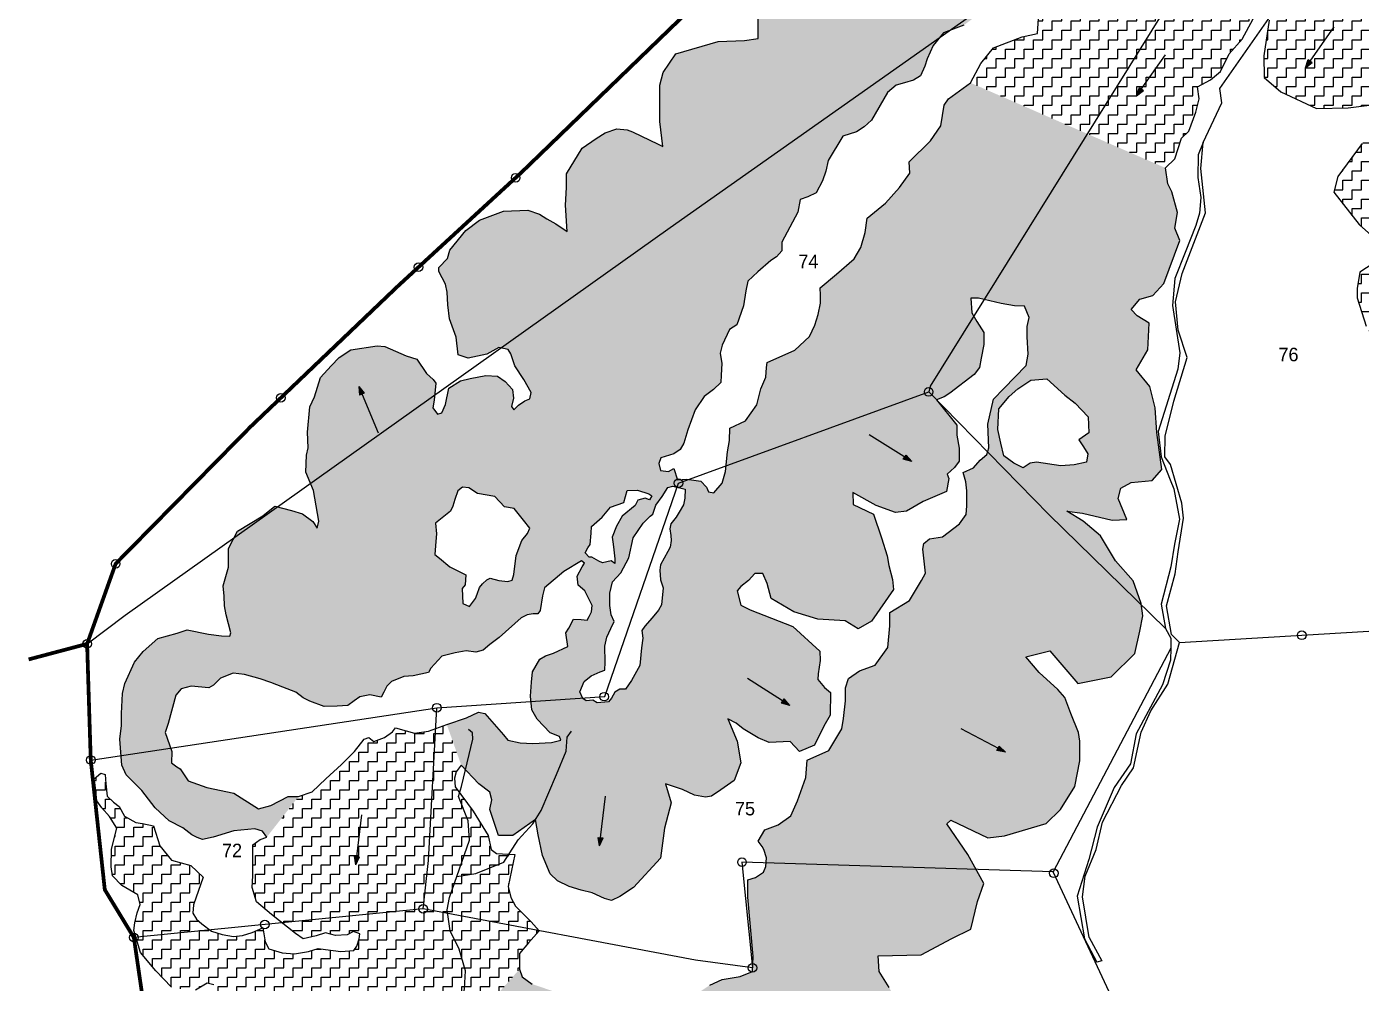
# Model space of a CAD drawing. Header units: metres. Extents: x 280210 to 281891, y 2088431 to 2091353.
# Drawn here: x 280479 to 281375, y 2090361 to 2091004 of the extents above; entities that cross this region are included whole.
import ezdxf
from ezdxf.enums import TextEntityAlignment as Align

# ---------------------------------------------------------------- set-up
doc = ezdxf.new("R2010")
doc.units = ezdxf.units.M
doc.linetypes.add('DIVIDE', pattern=[1.25, 0.5, -0.25, 0, -0.25, 0, -0.25])
for name, color, linetype in [('LINE_WATER', 4, 'Continuous'), ('POLY_HATCH', 12, 'Continuous'), ('POLY_PARCEL', 6, 'Continuous'), ('POLY_WATER', 4, 'Continuous'), ('SYM_ARROW', 1, 'Continuous'), ('SYM_STONE', 1, 'Continuous'), ('TEXT_PARCEL', 7, 'Continuous'), ('V_BOUND_LINE', 7, 'Continuous'), ('V_DIVIDE_LINE', 7, 'DIVIDE')]:
    doc.layers.add(name, color=color, linetype=linetype)
doc.styles.add('TEXT_MAP', font='')
doc.styles.get('TEXT_MAP').set_extended_font_data('Kruti Dev 050')
pattern_1 = [(0, (280305.359, 2088395.0524), (6.294827, 6.294827), [6.294827, -6.294827]), (90, (280311.654, 2088395.0524), (-6.294827, 6.294827), [6.294827, -6.294827])]

# ---------------------------------------------------------------- blocks, each defined once
blk = doc.blocks.new('STONE')
blk.add_circle((0, 0), 0.851)
blk = doc.blocks.new('ARROWASPECT')
h = blk.add_hatch(color=256)
h.paths.add_polyline_path([(2.85, -2.85), (3.72, -1.98), (0, 0)])
h.paths.add_polyline_path([(0, 0), (1.98, -3.72), (2.85, -2.85)])
for points in [[(0, 0), (17.15, -17.15)], [(0, 0), (1.98, -3.72)], [(0, 0), (3.72, -1.98)], [(3.72, -1.98), (1.98, -3.72)]]:
    blk.add_lwpolyline(points)

msp = doc.modelspace()

# ---------------------------------------------------------------- hatches: boundary and pattern name
at = {"layer": 'POLY_HATCH'}
h = msp.add_hatch(dxfattribs=at)
h.set_pattern_fill('ZIGZAG', color=256, scale=50.35862, style=0)
h.set_pattern_definition(pattern_1)
h.paths.add_polyline_path([(281087.63, 2090990.96), (281094.78, 2090999.41), (281108.43, 2091004.61), (281121.44, 2091014.36), (281133.47, 2091021.18), (281141.99, 2091022.57), (281147.84, 2091020.95), (281149.47, 2091025.5), (281150.44, 2091028.42), (281153.37, 2091033.29), (281160.52, 2091039.14), (281167.03, 2091043.37), (281172.23, 2091041.42), (281181.01, 2091043.04), (281184.58, 2091049.22), (281188.16, 2091054.42), (281193.04, 2091064.17), (281205.39, 2091067.09), (281213.85, 2091066.12), (281215.8, 2091070.01), (281217.42, 2091074.89), (281218.72, 2091081.71), (281222.63, 2091086.26), (281230.55, 2091088.31), (281236.4, 2091088.63), (281239.98, 2091090.58), (281243.55, 2091096.75), (281243.55, 2091104.23), (281244.2, 2091111.7), (281248.76, 2091117.55), (281253.31, 2091124.05), (281263.39, 2091129.57), (281270.58, 2091138.78), (281271.88, 2091141.7), (281272.86, 2091148.85), (281275.46, 2091151.77), (281281.96, 2091152.42), (281284.56, 2091151.77), (281291.07, 2091153.07), (281293.99, 2091156.65), (281295.94, 2091162.17), (281298.55, 2091171.27), (281297.25, 2091174.52), (281298.87, 2091178.74), (281308.63, 2091181.67), (281319.35, 2091183.94), (281327.26, 2091184.54), (281247.02, 2091310.67), (281231.66, 2091313.4), (281223.86, 2091313.08), (281214.76, 2091312.43), (281209.23, 2091309.18), (281204.03, 2091304.3), (281199.8, 2091300.4), (281195.9, 2091289.36), (281188.74, 2091280.58), (281188.42, 2091268.23), (281182.89, 2091265.96), (281171.84, 2091267.91), (281166.63, 2091267.58), (281158.83, 2091264.01), (281154.93, 2091260.43), (281151.11, 2091268.12), (281127.83, 2091241.03), (281133.14, 2091233.36), (281141.27, 2091229.78), (281143.87, 2091222.31), (281146.15, 2091216.13), (281122.74, 2091205.41), (281124.36, 2091196.64), (281126.64, 2091189.16), (281122.09, 2091181.04), (281109.73, 2091170.64), (281102.25, 2091160.89), (281099.98, 2091161.87), (281090.22, 2091164.47), (281080.15, 2091164.47), (281069.42, 2091163.82), (281059.01, 2091157.32), (281050.1, 2091137.62), (281043.92, 2091122.34), (281041.32, 2091113.57), (281039.7, 2091099.92), (281042.62, 2091091.15), (281042.3, 2091082.38), (281037.75, 2091085.62), (281032.87, 2091090.82), (281025.39, 2091092.45), (281018.56, 2091089.85), (281009.13, 2091085.95), (280995.8, 2091081.08), (280983.45, 2091068.08), (280972.72, 2091058.33), (280969.14, 2091036.23), (280968.17, 2091026.48), (280970.12, 2091009.26), (280970.12, 2090995.61), (280961.01, 2090994.31), (280943.45, 2090993.66), (280914.87, 2090985.42), (280906.41, 2090972.74), (280904.14, 2090964.29), (280904.14, 2090939.92), (280906.09, 2090923.02), (280903.16, 2090924.65), (280885.76, 2090933.01), (280882.18, 2090934.31), (280875.36, 2090934.96), (280867.55, 2090932.36), (280861.38, 2090928.46), (280851.95, 2090921.96), (280841.54, 2090904.74), (280841.54, 2090895.64), (280840.89, 2090883.62), (280841.87, 2090866.07), (280946.02, 2090789.79), (280950.9, 2090800.19), (280955.78, 2090803.44), (280960.33, 2090816.11), (280961.96, 2090826.18), (280963.26, 2090832.68), (280970.08, 2090838.86), (280978.61, 2090846.52), (280982.51, 2090849.12), (280986.09, 2090853.02), (280986.09, 2090858.87), (280996.82, 2090879.01), (280998.44, 2090887.46), (281003.64, 2090889.41), (281009.17, 2090892.01), (281013.4, 2090900.14), (281015.68, 2090906.64), (281017.3, 2090913.78), (281027.06, 2090930.03), (281036.16, 2090932.96), (281041.36, 2090936.21), (281046.24, 2090940.76), (281057.06, 2090959.44), (281062.91, 2090964.31), (281068.44, 2090965.94), (281074.62, 2090967.56), (281079.17, 2090970.49), (281082.1, 2090976.99), (281083.72, 2090981.86)])
h.paths.add_polyline_path([(281121.36, 2091111.36), (281120.6, 2091116.97), (281118.81, 2091124.36), (281118.81, 2091129.71), (281118.3, 2091137.87), (281119.32, 2091143.48), (281124.17, 2091146.02), (281126.21, 2091149.85), (281128.25, 2091153.67), (281127.74, 2091165.39), (281131.56, 2091171), (281145.08, 2091172.53), (281155.02, 2091180.43), (281160.89, 2091183.23), (281164.97, 2091186.04), (281171.34, 2091176.35), (281171.85, 2091168.71), (281173.89, 2091164.63), (281176.44, 2091163.61), (281185.37, 2091158), (281190.21, 2091146.79), (281192.76, 2091139.4), (281193.53, 2091128.95), (281192, 2091125.64), (281178.23, 2091122.58), (281165.22, 2091118.5), (281156.55, 2091115.19), (281149.41, 2091114.68), (281139.21, 2091120.79), (281128.76, 2091125.64), (281128.5, 2091115.44), (281126.46, 2091109.84)], flags=16)
h = msp.add_hatch(dxfattribs=at)
h.set_pattern_fill('ZIGZAG', color=256, scale=50.35862, style=0)
h.set_pattern_definition(pattern_1)
h.paths.add_polyline_path([(281387.71, 2090940.68), (281375.91, 2090925.19), (281359.4, 2090902.96), (281356.71, 2090892.52), (281373.89, 2090870.63), (281388.38, 2090857.83), (281392.76, 2090850.76), (281374.23, 2090838.63), (281372.54, 2090827.85), (281372.54, 2090821.45), (281378.61, 2090802.59), (281391.42, 2090780.37), (281405.6, 2090775.12), (281414.36, 2090773.43), (281420.43, 2090771.41), (281416.39, 2090766.02), (281519.26, 2090818.99), (281520.61, 2090835.83), (281520.95, 2090846.27), (281513.53, 2090859.41), (281511.15, 2090870.06), (281511.48, 2090879.83), (281509.46, 2090887.57), (281506.09, 2090894.98), (281497.33, 2090904.07), (281492.95, 2090912.49), (281490.93, 2090921.59), (281483.18, 2090943.14), (281479.13, 2090966.04), (281471.38, 2090972.44), (281459.92, 2090984.57), (281456.55, 2090987.94), (281459.58, 2090995.58), (281463.96, 2091003.33), (281472.39, 2091007.37), (281462.61, 2091021.18), (281456.88, 2091032.29), (281456.88, 2091047.45), (281454.19, 2091059.91), (281450.48, 2091073.72), (281437.34, 2091089.21), (281429.59, 2091099.31), (281430.6, 2091107.73), (281438.01, 2091113.46), (281437.34, 2091119.52), (281439.02, 2091130.97), (281446.97, 2091135.98), (281431.09, 2091189.1), (281364.62, 2091167.19), (281343.14, 2091167.45), (281335.97, 2091158.9), (281330.77, 2091150.45), (281326.54, 2091145.26), (281325.89, 2091139.08), (281321.02, 2091129.98), (281314.19, 2091124.46), (281308.66, 2091117.31), (281307.03, 2091111.46), (281306.71, 2091106.91), (281292.61, 2091097.02), (281283.18, 2091092.15), (281278.63, 2091084.68), (281269.85, 2091081.1), (281262.37, 2091078.83), (281242.54, 2091061.28), (281242.86, 2091057.05), (281245.14, 2091052.83), (281243.51, 2091048.6), (281235.38, 2091046.66), (281225.63, 2091040.16), (281214.9, 2091033.98), (281205.14, 2091033.01), (281192.03, 2091026.67), (281187.81, 2091019.19), (281182.6, 2091015.29), (281174.47, 2091011.07), (281167.32, 2091010.09), (281165.05, 2091010.74), (281158.54, 2091009.12), (281157.89, 2090999.04), (281147.49, 2090996.77), (281128.3, 2090989.3), (281119.85, 2090978.9), (281112.7, 2090965.9), (281243.66, 2090908.73), (281250.06, 2090914.79), (281254.44, 2090928.6), (281259.5, 2090933.32), (281264.22, 2090946.12), (281266.3, 2090955.03), (281265.29, 2090963.11), (281274.06, 2090967.83), (281280.79, 2090973.55), (281286.52, 2090985.34), (281295.29, 2090995.11), (281302.7, 2091008.92), (281306.74, 2091019.36), (281313.48, 2091023.06), (281321.57, 2091016.66), (281313.48, 2091007.91), (281309.78, 2090984), (281310.11, 2090969.51), (281321.23, 2090959.75), (281345.16, 2090948.63), (281366.39, 2090948.97), (281382.57, 2090950.99)])
h = msp.add_hatch(dxfattribs=at)
h.set_pattern_fill('ZIGZAG', color=256, scale=50.35862, style=0)
h.set_pattern_definition(pattern_1)
h.paths.add_polyline_path([(280773.46, 2090628.84), (280773.85, 2090635.59), (280763.23, 2090640.8), (280756.28, 2090646.78), (280753, 2090649.29), (280753.77, 2090657.97), (280754.16, 2090662.99), (280753.58, 2090670.32), (280763.5, 2090678.38), (280765.24, 2090681.66), (280766.59, 2090686.1), (280768.52, 2090691.88), (280771.61, 2090694.39), (280775.85, 2090694.01), (280781.64, 2090690.15), (280793.42, 2090688.03), (280799.78, 2090681.27), (280806.35, 2090680.12), (280812.52, 2090672.21), (280816.96, 2090666.81), (280815.23, 2090663.34), (280811.56, 2090658.51), (280807.7, 2090648.48), (280806.15, 2090635.75), (280805, 2090631.89), (280802.1, 2090631.12), (280796.12, 2090631.7), (280790.13, 2090633.24), (280788.01, 2090632.09), (280785.12, 2090629.39), (280782.99, 2090627.07), (280781.45, 2090622.44), (280780.48, 2090619.74), (280776.24, 2090614.34), (280774.2, 2090584.61), (280780.66, 2090583.62), (280785.63, 2090584.86), (280790.11, 2090588.84), (280796.32, 2090593.56), (280811.09, 2090606.62), (280815.07, 2090608.61), (280819.05, 2090609.35), (280822.28, 2090609.35), (280823.77, 2090611.59), (280825.26, 2090621.52), (280826.75, 2090626.74), (280839.67, 2090637.66), (280851.6, 2090644.87), (280853.53, 2090643.44), (280852.06, 2090640.83), (280848.58, 2090634.63), (280849.33, 2090628.66), (280853.8, 2090624.69), (280858.77, 2090615), (280858.27, 2090610.78), (280856.78, 2090607.55), (280855.29, 2090605.07), (280851.32, 2090605.57), (280846.08, 2090605.69), (280843.1, 2090599.73), (280841.11, 2090596.5), (280842.36, 2090587.31), (280832.66, 2090582.84), (280827.44, 2090581.1), (280823.47, 2090578.87), (280818.75, 2090570.42), (280818, 2090563.47), (280817.26, 2090554.03), (280818.25, 2090544.84), (280821.73, 2090538.63), (280830.43, 2090529.44), (280836.89, 2090526.96), (280837.6, 2090524.45), (280831.39, 2090522.96), (280818.96, 2090522.21), (280810.27, 2090522.71), (280802.07, 2090524.45), (280799.08, 2090528.18), (280786.66, 2090542.33), (280782.43, 2090543.33), (280774.23, 2090539.6), (280761.06, 2090535.13), (280770.8, 2090507.75), (280782.6, 2090495.26), (280789.89, 2090489.71), (280791.28, 2090484.5), (280789.89, 2090477.91), (280795.8, 2090460.56), (280805.52, 2090460.56), (280820.69, 2090471.35), (280822.53, 2090460.91), (280825.3, 2090447.03), (280830.51, 2090434.89), (280835.37, 2090430.03), (280843.36, 2090426.22), (280851.34, 2090423.79), (280858.63, 2090422.05), (280866.96, 2090418.24), (280871.82, 2090416.85), (280877.38, 2090419.63), (280886.4, 2090425.52), (280904.53, 2090445.34), (280907.31, 2090465.46), (280911.82, 2090482.46), (280908, 2090495.3), (280919.46, 2090491.48), (280927.44, 2090487.66), (280934.73, 2090486.28), (280938.9, 2090486.97), (280945.15, 2090491.13), (280954.17, 2090497.38), (280958.49, 2090509.34), (280956.06, 2090523.91), (280949.81, 2090538.83), (280955.36, 2090536.05), (280960.22, 2090532.23), (280970.29, 2090525.99), (280977.58, 2090522.87), (280991.81, 2090523.56), (280998.06, 2090516.97), (281008.13, 2090521.13), (281014.38, 2090533.97), (281018.54, 2090541.25), (281018.89, 2090556.52), (281014.72, 2090559.99), (281010.21, 2090565.19), (281010.56, 2090569.01), (281011.95, 2090578.03), (281011.6, 2090584.28), (280993.55, 2090600.93), (280964.73, 2090612.03), (280958.49, 2090615.15), (280956.06, 2090624.87), (280958.49, 2090627.64), (280963.69, 2090631.81), (280967.86, 2090636.32), (280973.41, 2090636.32), (280976.19, 2090629.73), (280978.97, 2090619.66), (280994.24, 2090610.64), (281010.21, 2090605.79), (281028.61, 2090604.75), (281037.29, 2090599.19), (281046.32, 2090604.5), (281061.13, 2090625.67), (281060.36, 2090632.3), (281058.06, 2090641.74), (281056.79, 2090648.37), (281052.96, 2090660.36), (281047.63, 2090676.29), (281034.1, 2090682.67), (281033.84, 2090690.83), (281049.41, 2090682.16), (281062.43, 2090677.31), (281069.83, 2090678.33), (281081.06, 2090684.71), (281096.64, 2090691.59), (281098.17, 2090700.27), (281097.15, 2090703.07), (281102, 2090707.67), (281105.31, 2090711.75), (281105.31, 2090720.68), (281103.53, 2090729.35), (281103.53, 2090735.98), (281089.88, 2090753.05), (281095.17, 2090755.01), (281098.99, 2090757.56), (281115.33, 2090770.06), (281118.9, 2090774.65), (281119.93, 2090781.03), (281121.71, 2090790.21), (281121.71, 2090798.12), (281117.12, 2090805.52), (281113.8, 2090811.39), (281113.03, 2090821.34), (281118.14, 2090821.34), (281133.45, 2090817.76), (281142.39, 2090816.23), (281149.02, 2090815.98), (281243.66, 2090908.73), (281112.7, 2090965.9), (281098.07, 2090955.18), (281095.14, 2090950.95), (281092.86, 2090936.98), (281086.04, 2090926.9), (281071.65, 2090912.75), (281071.98, 2090905.28), (281065.15, 2090895.53), (281055.72, 2090885.13), (281043.37, 2090875.06), (281042.07, 2090865.31), (281039.14, 2090855.24), (281034.59, 2090847.76), (281022.88, 2090837.36), (281011.83, 2090828.26), (281012.15, 2090823.39), (281012.15, 2090817.87), (281010.53, 2090810.39), (281008.25, 2090803.24), (281004.67, 2090795.44), (280994.92, 2090786.34), (280976.23, 2090777.98), (280975.91, 2090774.73), (280975.26, 2090768.23), (280972, 2090760.43), (280969.4, 2090749.71), (280961.6, 2090738.98), (280951.2, 2090734.11), (280950.87, 2090725.66), (280949.57, 2090718.19), (280948.27, 2090704.86), (280945.99, 2090697.06), (280940.47, 2090690.56), (280921.15, 2090693), (280920.87, 2090687.03), (280920.02, 2090682.49), (280917.18, 2090677.66), (280915.19, 2090674.26), (280911.49, 2090669.71), (280910.93, 2090666.31), (280911.49, 2090662.05), (280911.78, 2090658.64), (280911.21, 2090654.1), (280909.51, 2090651.26), (280904.68, 2090642.17), (280904.11, 2090638.77), (280904.68, 2090632.23), (280906.38, 2090626.84), (280905.24, 2090615.48), (280903.26, 2090611.79), (280898.99, 2090606.68), (280894.16, 2090601), (280892.18, 2090598.16), (280892.74, 2090593.05), (280891.89, 2090586.52), (280890.75, 2090574.6), (280885.07, 2090564.66), (280881.09, 2090558.69), (280877.4, 2090558.69), (280873.99, 2090556.71), (280871.72, 2090552.73), (280869.73, 2090550.18), (280862.06, 2090549.61), (280859.22, 2090551.31), (280854.67, 2090551.03), (280852.4, 2090552.45), (280850.41, 2090556.99), (280853.25, 2090563.81), (280858.08, 2090567.78), (280864.05, 2090570.34), (280867.17, 2090571.47), (280867.46, 2090576.87), (280867.17, 2090587.66), (280868.59, 2090593.62), (280871.15, 2090599.58), (280873.42, 2090604.12), (280871.44, 2090608.67), (280870.58, 2090614.91), (280870.58, 2090623.15), (280872.29, 2090630.82), (280877.97, 2090636.78), (280883.37, 2090647), (280886.21, 2090660.34), (280893.03, 2090670.28), (280897.57, 2090674.83), (280899.56, 2090676.25), (280901.55, 2090682.21), (280905.81, 2090688.17), (280909.51, 2090694.13), (280912.91, 2090694.99), (280921.15, 2090693), (280936.97, 2090691), (280935.59, 2090694.46), (280931.69, 2090698.36), (280922.26, 2090699.66), (280916.08, 2090699.34), (280913.48, 2090706.81), (280909.9, 2090704.86), (280904.7, 2090705.51), (280903.4, 2090710.39), (280904.73, 2090714.07), (280882.17, 2090692.06), (280889.13, 2090692.31), (280896.83, 2090689.82), (280898.82, 2090688.58), (280897.33, 2090685.85), (280894.35, 2090687.09), (280889.38, 2090685.6), (280887.64, 2090682.12), (280878.94, 2090674.92), (280874.96, 2090668.21), (280872.23, 2090660.76), (280872.72, 2090656.04), (280873.22, 2090652.32), (280873.97, 2090646.36), (280873.97, 2090643.13), (280871.48, 2090644.87), (280865.77, 2090643.63), (280863.28, 2090644.62), (280858.56, 2090647.35), (280856.82, 2090647.35), (280854.09, 2090650.33), (280855.83, 2090653.56), (280857.32, 2090655.8), (280858.06, 2090663.49), (280858.31, 2090667.97), (280865.52, 2090674.17), (280870.99, 2090680.88), (280879.93, 2090684.11), (280882.17, 2090692.06), (280904.73, 2090714.07), (280913.51, 2090716.67), (280917.74, 2090719.6), (280920.34, 2090723.82), (280922.94, 2090732.92), (280927.82, 2090746.24), (280933.99, 2090755.34), (280940.17, 2090759.89), (280945.05, 2090764.77), (280945.37, 2090769.64), (280945.7, 2090777.44), (280944.72, 2090784.26), (280946.02, 2090789.79), (280841.87, 2090866.07), (280834.39, 2090871.27), (280828.21, 2090874.52), (280823.33, 2090877.77), (280815.53, 2090880.37), (280799.27, 2090879.72), (280783.02, 2090873.54), (280773.91, 2090866.72), (280763.19, 2090853.51), (280761.57, 2090847.98), (280755.71, 2090841.81), (280755.71, 2090839.21), (280760.27, 2090830.76), (280761.24, 2090825.24), (280761.89, 2090816.79), (280762.87, 2090807.36), (280767.42, 2090795.01), (280768.72, 2090783.32), (280775.55, 2090781.04), (280787.9, 2090783.64), (280796.03, 2090788.19), (280802.21, 2090786.89), (280804.16, 2090783.97), (280806.76, 2090775.84), (280812.94, 2090766.74), (280817.82, 2090757.97), (280816.84, 2090753.75), (280813.59, 2090752.45), (280809.36, 2090749.52), (280806.11, 2090746.27), (280804.49, 2090748.55), (280805.79, 2090754.07), (280805.14, 2090759.92), (280800.26, 2090765.44), (280795.06, 2090769.02), (280787.25, 2090769.34), (280776.71, 2090767.4), (280770.21, 2090765.78), (280762.41, 2090760.9), (280760.13, 2090749.85), (280757.85, 2090744.33), (280754.93, 2090743.35), (280751.68, 2090747.58), (280752.65, 2090752.78), (280753.63, 2090764.15), (280752, 2090766.75), (280747.45, 2090770.65), (280740.95, 2090780.4), (280733.79, 2090782.67), (280719.49, 2090788.85), (280714.28, 2090789.17), (280696.73, 2090786.57), (280688.92, 2090781.37), (280683.4, 2090775.85), (280676.24, 2090768.05), (280672.34, 2090755.05), (280669.09, 2090748.23), (280667.45, 2090731.42), (280668.1, 2090720.7), (280666.8, 2090715.82), (280666.47, 2090704.45), (280671.67, 2090692.1), (280675.25, 2090671.63), (280673.95, 2090666.76), (280671.02, 2090671.31), (280664.19, 2090676.5), (280656.72, 2090678.78), (280645.66, 2090681.7), (280637.53, 2090675.2), (280620.62, 2090664.81), (280614.45, 2090653.11), (280614.45, 2090640.76), (280610.87, 2090628.09), (280611.52, 2090621.26), (280611.85, 2090614.76), (280612.82, 2090608.59), (280616.07, 2090596.57), (280615.42, 2090594.29), (280609.89, 2090594.62), (280601.12, 2090595.59), (280586.77, 2090598.65), (280579.95, 2090596.37), (280566.94, 2090592.8), (280557.19, 2090584.02), (280551.33, 2090576.87), (280544.83, 2090562.58), (280543.2, 2090555.75), (280542.55, 2090542.43), (280542.55, 2090534.31), (280541.58, 2090525.21), (280542.88, 2090507.66), (280545.81, 2090501.16), (280556.21, 2090490.76), (280565.31, 2090479.06), (280574.74, 2090470.29), (280583.85, 2090465.74), (280589.8, 2090461.05), (280593.38, 2090459.1), (280596.95, 2090457.8), (280604.11, 2090459.42), (280618.09, 2090463.65), (280632.07, 2090464.95), (280637.27, 2090463.32), (280640.2, 2090459.42), (280661.51, 2090486.7), (280654.55, 2090486.7), (280642.87, 2090480.74), (280634.67, 2090478.5), (280618.02, 2090488.93), (280599.88, 2090492.66), (280587.45, 2090497.13), (280581.99, 2090505.32), (280579.75, 2090506.57), (280576.27, 2090509.3), (280576.52, 2090517), (280572.05, 2090529.66), (280574.04, 2090535.63), (280579.01, 2090554.75), (280582.73, 2090558.97), (280589.44, 2090560.71), (280601.37, 2090559.72), (280604.35, 2090561.46), (280609.08, 2090566.17), (280617.52, 2090569.4), (280625.23, 2090568.66), (280635.67, 2090565.68), (280642.87, 2090563.19), (280651.07, 2090560.21), (280659.77, 2090556.74), (280664.74, 2090553.01), (280669.22, 2090550.78), (280678.77, 2090547.11), (280687.47, 2090547.36), (280694.68, 2090547.86), (280698.9, 2090550.84), (280702.63, 2090553.57), (280709.34, 2090555.06), (280717.05, 2090553.32), (280718.78, 2090556.8), (280720.77, 2090560.77), (280724, 2090564), (280732.2, 2090567.23), (280738.42, 2090567.72), (280748.85, 2090569.96), (280750.35, 2090572.94), (280757.8, 2090580.89), (280766.75, 2090583.12), (280774.2, 2090584.61), (280776.24, 2090614.34), (280771.96, 2090616.22), (280771.34, 2090626.34)])
h = msp.add_hatch(dxfattribs=at)
h.set_pattern_fill('ZIGZAG', color=256, scale=50.35862, style=0)
h.set_pattern_definition(pattern_1)
h.paths.add_polyline_path([(281057.36, 2090586.65), (281048.68, 2090574.85), (281038.26, 2090571.03), (281030.97, 2090565.83), (281028.89, 2090559.58), (281028.89, 2090550.91), (281027.5, 2090539.11), (281026.46, 2090532.18), (281017.78, 2090517.6), (281003.2, 2090511.01), (281002.15, 2090499.36), (280996.59, 2090483.74), (280992.08, 2090473.68), (280983.75, 2090467.78), (280974.72, 2090464.32), (280970.21, 2090456.68), (280972.99, 2090453.21), (280974.03, 2090451.13), (280975.76, 2090445.58), (280975.42, 2090439.68), (280973.68, 2090435.87), (280968.47, 2090432.4), (280963.27, 2090430.66), (280963.27, 2090419.21), (280966.74, 2090379.31), (280966.39, 2090369.25), (280958.06, 2090365.78), (280946.11, 2090363.92), (280937.78, 2090360.1), (280928.41, 2090353.85), (280916.26, 2090351.77), (280900.29, 2090349.34), (280890.22, 2090353.51), (280879.46, 2090348.3), (280873.56, 2090340.67), (280866.62, 2090336.51), (280853.77, 2090338.93), (280846.48, 2090341.02), (280834.68, 2090355.24), (280818.36, 2090360.79), (280811.77, 2090365.65), (280810.03, 2090370.85), (280788.61, 2090346.73), (280793.33, 2090341.01), (280792.99, 2090334.94), (280788.95, 2090318.1), (280788.95, 2090306.32), (280788.61, 2090299.58), (280786.59, 2090289.14), (280789.68, 2090267.79), (280790.35, 2090257.01), (280797.43, 2090243.2), (280806.19, 2090236.13), (280818.04, 2090230.44), (280855.11, 2090223.03), (280866.91, 2090228.76), (280881.06, 2090239.87), (280885.44, 2090245.93), (280889.49, 2090251.66), (280906.67, 2090243.58), (280916.78, 2090237.18), (280922.85, 2090233.47), (280927.23, 2090232.12), (280941.38, 2090236.17), (280950.82, 2090242.57), (280954.86, 2090246.61), (280964.3, 2090250.31), (280998.67, 2090244.92), (281025.63, 2090248.63), (281040.79, 2090253.68), (281054.95, 2090264.12), (281069.1, 2090278.27), (281073.04, 2090298.57), (281070.34, 2090311.03), (281070.01, 2090325.85), (281066.3, 2090342.01), (281058.21, 2090358.52), (281051.47, 2090369.29), (281050.76, 2090379.84), (281079.74, 2090380.51), (281100.3, 2090391.29), (281113.11, 2090397.69), (281117.49, 2090416.21), (281121.87, 2090428.34), (281111.08, 2090447.87), (281096.93, 2090468.42), (281099.63, 2090470.78), (281124.56, 2090458.99), (281135.68, 2090460.33), (281163.72, 2090468.61), (281173.15, 2090478.04), (281182.92, 2090493.53), (281186.29, 2090510.71), (281186.29, 2090523.84), (281185.28, 2090529.57), (281180.23, 2090542.36), (281176.18, 2090553.14), (281171.47, 2090558.53), (281159, 2090569.98), (281149.9, 2090580.42), (281166.07, 2090584.46), (281184.95, 2090562.57), (281207.19, 2090566.95), (281223.11, 2090582.65), (281226.48, 2090597.8), (281228.5, 2090607.91), (281227.49, 2090616.33), (281222.1, 2090631.48), (281210.3, 2090644.95), (281200.19, 2090661.79), (281188.4, 2090671.56), (281177.61, 2090678.3), (281188.06, 2090676.95), (281207.94, 2090672.23), (281217.71, 2090672.57), (281211.99, 2090686.72), (281213.67, 2090693.79), (281220.75, 2090697.49), (281234.9, 2090698.84), (281241.31, 2090706.14), (281237.94, 2090731.06), (281236.92, 2090747.56), (281233.22, 2090762.05), (281224.12, 2090773.16), (281231.87, 2090786.63), (281232.88, 2090804.48), (281224.79, 2090809.53), (281220.75, 2090813.57), (281226.48, 2090820.65), (281235.24, 2090823), (281242.65, 2090831.09), (281253.44, 2090860.05), (281250.06, 2090868.32), (281251.75, 2090878.76), (281248.04, 2090892.57), (281245.34, 2090897.95), (281243.66, 2090908.73), (281149.02, 2090815.98), (281152.27, 2090808.4), (281150.88, 2090802.16), (281150.88, 2090795.22), (281151.58, 2090783.77), (281150.19, 2090776.14), (281135.26, 2090760.7), (281128.32, 2090753.42), (281124.5, 2090736.76), (281125.19, 2090720.8), (281123.8, 2090716.29), (281119.29, 2090712.48), (281114.78, 2090707.27), (281107.84, 2090704.15), (281109.57, 2090697.91), (281110.27, 2090692.01), (281110.27, 2090681.95), (281109.92, 2090676.05), (281105.41, 2090669.8), (281093.95, 2090661.13), (281085.27, 2090659.74), (281081.45, 2090656.62), (281080.76, 2090652.8), (281082.7, 2090636.61), (281079.92, 2090631.75), (281071.94, 2090618.22), (281058.74, 2090610.24), (281058.74, 2090601.22)])
h.paths.add_polyline_path([(281148.11, 2090707.34), (281141.86, 2090710.47), (281135.27, 2090715.32), (281133.19, 2090724), (281131.1, 2090733.02), (281131.8, 2090746.89), (281138.74, 2090755.22), (281144.64, 2090760.43), (281153.32, 2090766.32), (281164.08, 2090767.02), (281176.23, 2090756.26), (281183.18, 2090750.71), (281191.85, 2090741.69), (281192.2, 2090730.94), (281185.61, 2090726.08), (281188.73, 2090721.57), (281191.51, 2090716.71), (281190.81, 2090711.16), (281182.48, 2090709.42), (281173.46, 2090708.73), (281157.14, 2090711.16), (281152.97, 2090710.47)], flags=16)
h = msp.add_hatch(dxfattribs=at)
h.set_pattern_fill('ZIGZAG', color=256, scale=50.35862, style=0)
h.set_pattern_definition(pattern_1)
h.paths.add_polyline_path([(280702.63, 2090394.43), (280702.3, 2090391.18), (280700.68, 2090386.31), (280698.72, 2090383.38), (280722.44, 2090335.15), (280728.95, 2090333.85), (280733.82, 2090330.28), (280742.6, 2090325.08), (280763.68, 2090335.62), (280767.05, 2090342.35), (280770.42, 2090353.8), (280780.19, 2090352.46), (280788.61, 2090346.73), (280810.03, 2090370.85), (280810.03, 2090375.71), (280810.03, 2090381.26), (280815.93, 2090388.55), (280823.24, 2090396.62), (280817.67, 2090402.62), (280807.25, 2090413.03), (280804.13, 2090418.93), (280802.39, 2090426.22), (280806.9, 2090447.73), (280794.41, 2090448.42), (280790.94, 2090451.2), (280788.85, 2090460.56), (280778.79, 2090476.87), (280766.64, 2090493.18), (280766.29, 2090499.08), (280767.33, 2090503.24), (280770.8, 2090507.75), (280761.06, 2090535.13), (280748.88, 2090530.66), (280739.44, 2090529.17), (280726.66, 2090532.86), (280724.67, 2090530.12), (280719.2, 2090526.4), (280712, 2090523.67), (280708.77, 2090526.4), (280705.53, 2090525.16), (280699.07, 2090516.96), (280690.38, 2090508.27), (280679.94, 2090498.58), (280670.74, 2090489.89), (280661.51, 2090486.7), (280640.2, 2090459.42), (280635.65, 2090457.8), (280630.77, 2090454.22), (280630.77, 2090440.58), (280630.77, 2090433.43), (280630.44, 2090425.63), (280633.37, 2090415.88), (280643.45, 2090407.43), (280659.38, 2090394.76), (280664.58, 2090391.18), (280673.36, 2090393.13), (280679.54, 2090395.08), (280686.37, 2090393.46), (280694.17, 2090393.78), (280698.4, 2090396.06)])
h = msp.add_hatch(dxfattribs=at)
h.set_pattern_fill('ZIGZAG', color=256, scale=50.35862, style=0)
h.set_pattern_definition(pattern_1)
h.paths.add_polyline_path([(280607.02, 2090331.58), (280610.59, 2090323.46), (280609.94, 2090317.28), (280615.15, 2090312.73), (280623.28, 2090302.98), (280633.35, 2090304.28), (280637.91, 2090302.98), (280641.81, 2090302.66), (280645.71, 2090303.96), (280649.94, 2090304.93), (280665.22, 2090305.91), (280669.45, 2090308.18), (280670.1, 2090313.06), (280674, 2090318.26), (280681.8, 2090321.83), (280685.38, 2090319.56), (280692.21, 2090312.08), (280698.06, 2090312.08), (280703.26, 2090315.01), (280706.51, 2090318.58), (280710.41, 2090322.81), (280716.27, 2090328.98), (280722.44, 2090335.15), (280698.72, 2090383.38), (280689.95, 2090382.73), (280679.54, 2090384.03), (280674.66, 2090384.68), (280668.16, 2090382.73), (280658.73, 2090381.11), (280650.6, 2090381.76), (280641.5, 2090384.36), (280639.22, 2090389.23), (280637.44, 2090398.61), (280630.29, 2090395.36), (280623.79, 2090393.41), (280617.93, 2090392.76), (280610.13, 2090394.06), (280602.98, 2090396.33), (280596.48, 2090401.2), (280592.9, 2090404.45), (280590.62, 2090408.35), (280590.95, 2090413.88), (280597.38, 2090432.56), (280589.25, 2090440.35), (280576.25, 2090443.93), (280568.44, 2090453.68), (280564.22, 2090467), (280556.74, 2090468.63), (280552.18, 2090469.28), (280544.71, 2090473.5), (280541.13, 2090480), (280537.23, 2090482.92), (280533, 2090486.82), (280532.03, 2090495.27), (280531.7, 2090501.45), (280528.77, 2090502.42), (280524.22, 2090498.52), (280524.87, 2090494.3), (280526.17, 2090483.9), (280529.42, 2090479.02), (280534.63, 2090473.17), (280539.5, 2090465.38), (280535.99, 2090451.25), (280535.67, 2090439.56), (280536.64, 2090433.38), (280542.82, 2090426.88), (280553.55, 2090420.71), (280555.17, 2090414.21), (280553.22, 2090408.69), (280551.6, 2090401.86), (280550.95, 2090396.66), (280555.5, 2090382.04), (280565.58, 2090369.69), (280576.31, 2090358.64), (280587.18, 2090356.6), (280592.39, 2090356.6), (280600.19, 2090361.48), (280604.74, 2090360.18), (280604.42, 2090352.38), (280604.09, 2090347.5), (280605.39, 2090342.63)])

# ---------------------------------------------------------------- linework, layer by layer
at = {"layer": 'LINE_WATER'}
for points in [[(281269.14, 2090925.7), (281281.51, 2090952.37), (281280.17, 2090962.06), (281322.67, 2091022.69), (281339.72, 2091052.08), (281358.1, 2091084.14), (281369.79, 2091109.86), (281372.47, 2091130.91), (281388.21, 2091135.41), (281400.24, 2091141.42), (281410.27, 2091149.77)], [(280776.48, 2090301.14), (280766.98, 2090316.13), (280765.98, 2090328.48), (280773, 2090357.54), (280773.67, 2090369.57), (280769.32, 2090384.26), (280763.31, 2090396.62), (280761.3, 2090410.65), (280762.97, 2090419), (280776.34, 2090457.31), (280775.34, 2090470.34), (280768.99, 2090486.7), (280771, 2090493.38), (280778.68, 2090525.11), (280778.35, 2090529.46), (280775.68, 2090531.79)], [(280767.85, 2090432.97), (280780.69, 2090434.93), (280799.4, 2090442.61), (280809.1, 2090457.64), (280818.79, 2090468.33), (280824.47, 2090477.35), (280834.83, 2090501.4), (280841.18, 2090517.1), (280841.85, 2090526.45), (280844.86, 2090530.46)]]:
    msp.add_lwpolyline(points, dxfattribs=at)
at = {"layer": 'POLY_HATCH'}
for points in [[(280576.31, 2090358.64), (280565.58, 2090369.69), (280555.5, 2090382.04), (280550.95, 2090396.66), (280551.6, 2090401.86), (280553.22, 2090408.69), (280555.17, 2090414.21), (280553.55, 2090420.71), (280542.82, 2090426.88), (280536.64, 2090433.38), (280535.67, 2090439.56), (280535.99, 2090451.25), (280539.5, 2090465.38), (280534.63, 2090473.17), (280529.42, 2090479.02), (280526.17, 2090483.9), (280524.87, 2090494.3), (280524.22, 2090498.52), (280528.77, 2090502.42), (280531.7, 2090501.45), (280532.03, 2090495.27), (280533, 2090486.82), (280537.23, 2090482.92), (280541.13, 2090480), (280544.71, 2090473.5), (280552.18, 2090469.28), (280556.74, 2090468.63), (280564.22, 2090467), (280568.44, 2090453.68), (280576.25, 2090443.93), (280589.25, 2090440.35), (280597.38, 2090432.56), (280590.95, 2090413.88), (280590.62, 2090408.35), (280592.9, 2090404.45), (280596.48, 2090401.2), (280602.98, 2090396.33), (280610.13, 2090394.06), (280617.93, 2090392.76), (280623.79, 2090393.41), (280630.29, 2090395.36), (280637.44, 2090398.61), (280639.22, 2090389.23), (280641.5, 2090384.36), (280650.6, 2090381.76), (280658.73, 2090381.11), (280668.16, 2090382.73), (280674.66, 2090384.68), (280679.54, 2090384.03), (280689.95, 2090382.73), (280698.72, 2090383.38), (280700.68, 2090386.31), (280702.3, 2090391.18), (280702.63, 2090394.43), (280698.4, 2090396.06), (280694.17, 2090393.78), (280686.37, 2090393.46), (280679.54, 2090395.08), (280673.36, 2090393.13), (280664.58, 2090391.18), (280659.38, 2090394.76), (280643.45, 2090407.43), (280633.37, 2090415.88), (280630.44, 2090425.63), (280630.77, 2090433.43), (280630.77, 2090440.58), (280630.77, 2090454.22), (280635.65, 2090457.8), (280640.2, 2090459.42), (280637.27, 2090463.32), (280632.07, 2090464.95), (280618.09, 2090463.65), (280604.11, 2090459.42), (280596.95, 2090457.8), (280593.38, 2090459.1), (280589.8, 2090461.05), (280583.85, 2090465.74), (280574.74, 2090470.29), (280565.31, 2090479.06), (280556.21, 2090490.76), (280545.81, 2090501.16), (280542.88, 2090507.66), (280541.58, 2090525.21), (280542.55, 2090534.31), (280542.55, 2090542.43), (280543.2, 2090555.75), (280544.83, 2090562.58), (280551.33, 2090576.87), (280557.19, 2090584.02), (280566.94, 2090592.8), (280579.95, 2090596.37), (280586.77, 2090598.65), (280601.12, 2090595.59), (280609.89, 2090594.62), (280615.42, 2090594.29), (280616.07, 2090596.57), (280612.82, 2090608.59), (280611.85, 2090614.76), (280611.52, 2090621.26), (280610.87, 2090628.09), (280614.45, 2090640.76), (280614.45, 2090653.11), (280620.62, 2090664.81), (280637.53, 2090675.2), (280645.66, 2090681.7), (280656.72, 2090678.78), (280664.19, 2090676.5), (280671.02, 2090671.31), (280673.95, 2090666.76), (280675.25, 2090671.63), (280671.67, 2090692.1), (280666.47, 2090704.45), (280666.8, 2090715.82), (280668.1, 2090720.7), (280667.45, 2090731.42), (280669.09, 2090748.23), (280672.34, 2090755.05), (280676.24, 2090768.05), (280683.4, 2090775.85), (280688.92, 2090781.37), (280696.73, 2090786.57), (280714.28, 2090789.17), (280719.49, 2090788.85), (280733.79, 2090782.67), (280740.95, 2090780.4), (280747.45, 2090770.65), (280752, 2090766.75), (280753.63, 2090764.15), (280752.65, 2090752.78), (280751.68, 2090747.58), (280754.93, 2090743.35), (280757.85, 2090744.33), (280760.13, 2090749.85), (280762.41, 2090760.9), (280770.21, 2090765.78), (280776.71, 2090767.4), (280787.25, 2090769.34), (280795.06, 2090769.02), (280800.26, 2090765.44), (280805.14, 2090759.92), (280805.79, 2090754.07), (280804.49, 2090748.55), (280806.11, 2090746.27), (280809.36, 2090749.52), (280813.59, 2090752.45), (280816.84, 2090753.75), (280817.82, 2090757.97), (280812.94, 2090766.74), (280806.76, 2090775.84), (280804.16, 2090783.97), (280802.21, 2090786.89), (280796.03, 2090788.19), (280787.9, 2090783.64), (280775.55, 2090781.04), (280768.72, 2090783.32), (280767.42, 2090795.01), (280762.87, 2090807.36), (280761.89, 2090816.79), (280761.24, 2090825.24), (280760.27, 2090830.76), (280755.71, 2090839.21), (280755.71, 2090841.81), (280761.57, 2090847.98), (280763.19, 2090853.51), (280773.91, 2090866.72), (280783.02, 2090873.54), (280799.27, 2090879.72), (280815.53, 2090880.37), (280823.33, 2090877.77), (280828.21, 2090874.52), (280834.39, 2090871.27), (280841.87, 2090866.07), (280840.89, 2090883.62), (280841.54, 2090895.64), (280841.54, 2090904.74), (280851.95, 2090921.96), (280861.38, 2090928.46), (280867.55, 2090932.36), (280875.36, 2090934.96), (280882.18, 2090934.31), (280885.76, 2090933.01), (280903.16, 2090924.65), (280906.09, 2090923.02), (280904.14, 2090939.92), (280904.14, 2090964.29), (280906.41, 2090972.74), (280914.87, 2090985.42), (280943.45, 2090993.66), (280961.01, 2090994.31), (280970.12, 2090995.61), (280970.12, 2091009.26)], [(281108.43, 2091004.61), (281094.78, 2090999.41), (281087.63, 2090990.96), (281083.72, 2090981.86), (281082.1, 2090976.99), (281079.17, 2090970.49), (281074.62, 2090967.56), (281068.44, 2090965.94), (281062.91, 2090964.31), (281057.06, 2090959.44), (281046.24, 2090940.76), (281041.36, 2090936.21), (281036.16, 2090932.96), (281027.06, 2090930.03), (281017.3, 2090913.78), (281015.68, 2090906.64), (281013.4, 2090900.14), (281009.17, 2090892.01), (281003.64, 2090889.41), (280998.44, 2090887.46), (280996.82, 2090879.01), (280986.09, 2090858.87), (280986.09, 2090853.02), (280982.51, 2090849.12), (280978.61, 2090846.52), (280970.08, 2090838.86), (280963.26, 2090832.68), (280961.96, 2090826.18), (280960.33, 2090816.11), (280955.78, 2090803.44), (280950.9, 2090800.19), (280946.02, 2090789.79), (280944.72, 2090784.26), (280945.7, 2090777.44), (280945.37, 2090769.64), (280945.05, 2090764.77), (280940.17, 2090759.89), (280933.99, 2090755.34), (280927.82, 2090746.24), (280922.94, 2090732.92), (280920.34, 2090723.82), (280917.74, 2090719.6), (280913.51, 2090716.67), (280904.73, 2090714.07), (280903.4, 2090710.39), (280904.7, 2090705.51), (280909.9, 2090704.86), (280913.48, 2090706.81), (280916.08, 2090699.34), (280922.26, 2090699.66), (280931.69, 2090698.36), (280935.59, 2090694.46), (280936.89, 2090691.21), (280940.47, 2090690.56), (280945.99, 2090697.06), (280948.27, 2090704.86), (280949.57, 2090718.19), (280950.87, 2090725.66), (280951.2, 2090734.11), (280961.6, 2090738.98), (280969.4, 2090749.71), (280972, 2090760.43), (280975.26, 2090768.23), (280975.91, 2090774.73), (280976.23, 2090777.98), (280994.92, 2090786.34), (281004.67, 2090795.44), (281008.25, 2090803.24), (281010.53, 2090810.39), (281012.15, 2090817.87), (281012.15, 2090823.39), (281011.83, 2090828.26), (281022.88, 2090837.36), (281034.59, 2090847.76), (281039.14, 2090855.24), (281042.07, 2090865.31), (281043.37, 2090875.06), (281055.72, 2090885.13), (281065.15, 2090895.53), (281071.98, 2090905.28), (281071.65, 2090912.75), (281086.04, 2090926.9), (281092.86, 2090936.98), (281095.14, 2090950.95), (281098.07, 2090955.18), (281112.7, 2090965.9), (281119.85, 2090978.9), (281128.3, 2090989.3), (281147.49, 2090996.77), (281157.89, 2090999.04), (281158.54, 2091009.12)], [(281058.21, 2090358.52), (281051.47, 2090369.29), (281050.76, 2090379.84), (281079.74, 2090380.51), (281100.3, 2090391.29), (281113.11, 2090397.69), (281117.49, 2090416.21), (281121.87, 2090428.34), (281111.08, 2090447.87), (281096.93, 2090468.42), (281099.63, 2090470.78), (281124.56, 2090458.99), (281135.68, 2090460.33), (281163.72, 2090468.61), (281173.15, 2090478.04), (281182.92, 2090493.53), (281186.29, 2090510.71), (281186.29, 2090523.84), (281185.28, 2090529.57), (281180.23, 2090542.36), (281176.18, 2090553.14), (281171.47, 2090558.53), (281159, 2090569.98), (281149.9, 2090580.42), (281166.07, 2090584.46), (281184.95, 2090562.57), (281207.19, 2090566.95), (281223.11, 2090582.65), (281226.48, 2090597.8), (281228.5, 2090607.91), (281227.49, 2090616.33), (281222.1, 2090631.48), (281210.3, 2090644.95), (281200.19, 2090661.79), (281188.4, 2090671.56), (281177.61, 2090678.3), (281188.06, 2090676.95), (281207.94, 2090672.23), (281217.71, 2090672.57), (281211.99, 2090686.72), (281213.67, 2090693.79), (281220.75, 2090697.49), (281234.9, 2090698.84), (281241.31, 2090706.14), (281237.94, 2090731.06), (281236.92, 2090747.56), (281233.22, 2090762.05), (281224.12, 2090773.16), (281231.87, 2090786.63), (281232.88, 2090804.48), (281224.79, 2090809.53), (281220.75, 2090813.57), (281226.48, 2090820.65), (281235.24, 2090823), (281242.65, 2090831.09), (281253.44, 2090860.05), (281250.06, 2090868.32), (281251.75, 2090878.76), (281248.04, 2090892.57), (281245.34, 2090897.95), (281243.66, 2090908.73), (281250.06, 2090914.79), (281254.44, 2090928.6), (281259.5, 2090933.32), (281264.22, 2090946.12), (281266.3, 2090955.03), (281265.29, 2090963.11), (281274.06, 2090967.83), (281280.79, 2090973.55), (281286.52, 2090985.34), (281295.29, 2090995.11), (281302.7, 2091008.92)], [(281313.48, 2091007.91), (281309.78, 2090984), (281310.11, 2090969.51), (281321.23, 2090959.75), (281345.16, 2090948.63), (281366.39, 2090948.97), (281382.57, 2090950.99)], [(281375.91, 2090925.19), (281359.4, 2090902.96), (281356.71, 2090892.52), (281373.89, 2090870.63), (281388.38, 2090857.83)], [(281392.76, 2090850.76), (281374.23, 2090838.63), (281372.54, 2090827.85), (281372.54, 2090821.45), (281378.61, 2090802.59)], [(281149.02, 2090815.98), (281142.39, 2090816.23), (281133.45, 2090817.76), (281118.14, 2090821.34), (281113.03, 2090821.34), (281113.8, 2090811.39), (281117.12, 2090805.52), (281121.71, 2090798.12), (281121.71, 2090790.21), (281119.93, 2090781.03), (281118.9, 2090774.65), (281115.33, 2090770.06), (281098.99, 2090757.56), (281095.17, 2090755.01), (281089.88, 2090753.05), (281103.53, 2090735.98), (281103.53, 2090729.35), (281105.31, 2090720.68), (281105.31, 2090711.75), (281102, 2090707.67), (281097.15, 2090703.07), (281098.17, 2090700.27), (281096.64, 2090691.59), (281081.06, 2090684.71), (281069.83, 2090678.33), (281062.43, 2090677.31), (281049.41, 2090682.16), (281033.84, 2090690.83), (281034.1, 2090682.67), (281047.63, 2090676.29), (281052.96, 2090660.36), (281056.79, 2090648.37), (281058.06, 2090641.74), (281060.36, 2090632.3), (281061.13, 2090625.67), (281046.32, 2090604.5), (281037.29, 2090599.19), (281028.61, 2090604.75), (281010.21, 2090605.79), (280994.24, 2090610.64), (280978.97, 2090619.66), (280976.19, 2090629.73), (280973.41, 2090636.32), (280967.86, 2090636.32), (280963.69, 2090631.81), (280958.49, 2090627.64), (280956.06, 2090624.87), (280958.49, 2090615.15), (280964.73, 2090612.03), (280993.55, 2090600.93), (281011.6, 2090584.28), (281011.95, 2090578.03), (281010.56, 2090569.01), (281010.21, 2090565.19), (281014.72, 2090559.99), (281018.89, 2090556.52), (281018.54, 2090541.25), (281014.38, 2090533.97), (281008.13, 2090521.13), (280998.06, 2090516.97), (280991.81, 2090523.56), (280977.58, 2090522.87), (280970.29, 2090525.99), (280960.22, 2090532.23), (280955.36, 2090536.05), (280949.81, 2090538.83), (280956.06, 2090523.91), (280958.49, 2090509.34), (280954.17, 2090497.38), (280945.15, 2090491.13), (280938.9, 2090486.97), (280934.73, 2090486.28), (280927.44, 2090487.66), (280919.46, 2090491.48), (280908, 2090495.3), (280911.82, 2090482.46), (280907.31, 2090465.46), (280904.53, 2090445.34), (280886.4, 2090425.52), (280877.38, 2090419.63), (280871.82, 2090416.85), (280866.96, 2090418.24), (280858.63, 2090422.05), (280851.34, 2090423.79), (280843.36, 2090426.22), (280835.37, 2090430.03), (280830.51, 2090434.89), (280825.3, 2090447.03), (280822.53, 2090460.91), (280820.69, 2090471.35), (280805.52, 2090460.56), (280795.8, 2090460.56), (280789.89, 2090477.91), (280791.28, 2090484.5), (280789.89, 2090489.71), (280782.6, 2090495.26), (280770.8, 2090507.75), (280767.33, 2090503.24), (280766.29, 2090499.08), (280766.64, 2090493.18), (280778.79, 2090476.87), (280788.85, 2090460.56), (280790.94, 2090451.2), (280794.41, 2090448.42), (280806.9, 2090447.73), (280802.39, 2090426.22), (280804.13, 2090418.93), (280807.25, 2090413.03), (280817.67, 2090402.62), (280823.24, 2090396.62), (280815.93, 2090388.55), (280810.03, 2090381.26), (280810.03, 2090375.71), (280810.03, 2090370.85), (280811.77, 2090365.65), (280818.36, 2090360.79)], [(280937.78, 2090360.1), (280946.11, 2090363.92), (280958.06, 2090365.78), (280966.39, 2090369.25), (280966.74, 2090379.31), (280963.27, 2090419.21), (280963.27, 2090430.66), (280968.47, 2090432.4), (280973.68, 2090435.87), (280975.42, 2090439.68), (280975.76, 2090445.58), (280974.03, 2090451.13), (280972.99, 2090453.21), (280970.21, 2090456.68), (280974.72, 2090464.32), (280983.75, 2090467.78), (280992.08, 2090473.68), (280996.59, 2090483.74), (281002.15, 2090499.36), (281003.2, 2090511.01), (281017.78, 2090517.6), (281026.46, 2090532.18), (281027.5, 2090539.11), (281028.89, 2090550.91), (281028.89, 2090559.58), (281030.97, 2090565.83), (281038.26, 2090571.03), (281048.68, 2090574.85), (281057.36, 2090586.65), (281058.74, 2090601.22), (281058.74, 2090610.24), (281071.94, 2090618.22), (281079.92, 2090631.75), (281082.7, 2090636.61), (281080.76, 2090652.8), (281081.45, 2090656.62), (281085.27, 2090659.74), (281093.95, 2090661.13), (281105.41, 2090669.8), (281109.92, 2090676.05), (281110.27, 2090681.95), (281110.27, 2090692.01), (281109.57, 2090697.91), (281107.84, 2090704.15), (281114.78, 2090707.27), (281119.29, 2090712.48), (281123.8, 2090716.29), (281125.19, 2090720.8), (281124.5, 2090736.76), (281128.32, 2090753.42), (281135.26, 2090760.7), (281150.19, 2090776.14), (281151.58, 2090783.77), (281150.88, 2090795.22), (281150.88, 2090802.16), (281152.27, 2090808.4), (281149.02, 2090815.98)], [(281135.27, 2090715.32), (281133.19, 2090724), (281131.1, 2090733.02), (281131.8, 2090746.89), (281138.74, 2090755.22), (281144.64, 2090760.43), (281153.32, 2090766.32), (281164.08, 2090767.02), (281176.23, 2090756.26), (281183.18, 2090750.71), (281191.85, 2090741.69), (281192.2, 2090730.94), (281185.61, 2090726.08), (281188.73, 2090721.57), (281191.51, 2090716.71), (281190.81, 2090711.16), (281182.48, 2090709.42), (281173.46, 2090708.73), (281157.14, 2090711.16), (281152.97, 2090710.47), (281148.11, 2090707.34), (281141.86, 2090710.47), (281135.27, 2090715.32)], [(280776.24, 2090614.34), (280780.48, 2090619.74), (280781.45, 2090622.44), (280782.99, 2090627.07), (280785.12, 2090629.39), (280788.01, 2090632.09), (280790.13, 2090633.24), (280796.12, 2090631.7), (280802.1, 2090631.12), (280805, 2090631.89), (280806.15, 2090635.75), (280807.7, 2090648.48), (280811.56, 2090658.51), (280815.23, 2090663.34), (280816.96, 2090666.81), (280812.52, 2090672.21), (280806.35, 2090680.12), (280799.78, 2090681.27), (280793.42, 2090688.03), (280781.64, 2090690.15), (280775.85, 2090694.01), (280771.61, 2090694.39), (280768.52, 2090691.88), (280766.59, 2090686.1), (280765.24, 2090681.66), (280763.5, 2090678.38), (280753.58, 2090670.32), (280754.16, 2090662.99), (280753.77, 2090657.97), (280753, 2090649.29), (280756.28, 2090646.78), (280763.23, 2090640.8), (280773.85, 2090635.59), (280773.46, 2090628.84), (280771.34, 2090626.34), (280771.96, 2090616.22), (280776.24, 2090614.34)], [(280850.41, 2090556.99), (280853.25, 2090563.81), (280858.08, 2090567.78), (280864.05, 2090570.34), (280867.17, 2090571.47), (280867.46, 2090576.87), (280867.17, 2090587.66), (280868.59, 2090593.62), (280871.15, 2090599.58), (280873.42, 2090604.12), (280871.44, 2090608.67), (280870.58, 2090614.91), (280870.58, 2090623.15), (280872.29, 2090630.82), (280877.97, 2090636.78), (280883.37, 2090647), (280886.21, 2090660.34), (280893.03, 2090670.28), (280897.57, 2090674.83), (280899.56, 2090676.25), (280901.55, 2090682.21), (280905.81, 2090688.17), (280909.51, 2090694.13), (280912.91, 2090694.99), (280921.15, 2090693), (280920.87, 2090687.03), (280920.02, 2090682.49), (280917.18, 2090677.66), (280915.19, 2090674.26), (280911.49, 2090669.71), (280910.93, 2090666.31), (280911.49, 2090662.05), (280911.78, 2090658.64), (280911.21, 2090654.1), (280909.51, 2090651.26), (280904.68, 2090642.17), (280904.11, 2090638.77), (280904.68, 2090632.23), (280906.38, 2090626.84), (280905.24, 2090615.48), (280903.26, 2090611.79), (280898.99, 2090606.68), (280894.16, 2090601), (280892.18, 2090598.16), (280892.74, 2090593.05), (280891.89, 2090586.52), (280890.75, 2090574.6), (280885.07, 2090564.66), (280881.09, 2090558.69), (280877.4, 2090558.69), (280873.99, 2090556.71), (280871.72, 2090552.73), (280869.73, 2090550.18), (280862.06, 2090549.61), (280859.22, 2090551.31), (280854.67, 2090551.03), (280852.4, 2090552.45), (280850.41, 2090556.99)], [(280856.82, 2090647.35), (280856.82, 2090647.35), (280856.82, 2090647.35), (280854.09, 2090650.33), (280855.83, 2090653.56), (280857.32, 2090655.8), (280858.06, 2090663.49), (280858.31, 2090667.97), (280865.52, 2090674.17), (280870.99, 2090680.88), (280879.93, 2090684.11), (280882.17, 2090692.06), (280889.13, 2090692.31), (280896.83, 2090689.82), (280898.82, 2090688.58), (280897.33, 2090685.85), (280894.35, 2090687.09), (280889.38, 2090685.6), (280887.64, 2090682.12), (280878.94, 2090674.92), (280874.96, 2090668.21), (280872.23, 2090660.76), (280872.72, 2090656.04), (280873.22, 2090652.32), (280873.97, 2090646.36), (280873.97, 2090643.13), (280871.48, 2090644.87), (280865.77, 2090643.63), (280863.28, 2090644.62), (280858.56, 2090647.35), (280856.82, 2090647.35)], [(280853.53, 2090643.44), (280851.6, 2090644.87), (280839.67, 2090637.66), (280826.75, 2090626.74), (280825.26, 2090621.52), (280823.77, 2090611.59), (280822.28, 2090609.35), (280819.05, 2090609.35), (280815.07, 2090608.61), (280811.09, 2090606.62), (280796.32, 2090593.56), (280790.11, 2090588.84), (280785.63, 2090584.86), (280780.66, 2090583.62), (280774.2, 2090584.61), (280766.75, 2090583.12), (280757.8, 2090580.89), (280750.35, 2090572.94), (280748.85, 2090569.96), (280738.42, 2090567.72), (280732.2, 2090567.23), (280724, 2090564), (280720.77, 2090560.77), (280718.78, 2090556.8), (280717.05, 2090553.32), (280709.34, 2090555.06), (280702.63, 2090553.57), (280698.9, 2090550.84), (280694.68, 2090547.86), (280687.47, 2090547.36), (280678.77, 2090547.11), (280669.22, 2090550.78), (280664.74, 2090553.01), (280659.77, 2090556.74), (280651.07, 2090560.21), (280642.87, 2090563.19), (280635.67, 2090565.68), (280625.23, 2090568.66), (280617.52, 2090569.4), (280609.08, 2090566.17), (280604.35, 2090561.46), (280601.37, 2090559.72), (280589.44, 2090560.71), (280582.73, 2090558.97), (280579.01, 2090554.75), (280574.04, 2090535.63), (280572.05, 2090529.66), (280576.52, 2090517), (280576.27, 2090509.3), (280579.75, 2090506.57), (280581.99, 2090505.32), (280587.45, 2090497.13), (280599.88, 2090492.66), (280618.02, 2090488.93), (280634.67, 2090478.5), (280642.87, 2090480.74), (280654.55, 2090486.7), (280661.51, 2090486.7), (280670.74, 2090489.89), (280679.94, 2090498.58), (280690.38, 2090508.27), (280699.07, 2090516.96), (280705.53, 2090525.16), (280708.77, 2090526.4), (280712, 2090523.67), (280719.2, 2090526.4), (280724.67, 2090530.12), (280726.66, 2090532.86), (280739.44, 2090529.17), (280748.88, 2090530.66), (280761.06, 2090535.13), (280774.23, 2090539.6), (280782.43, 2090543.33), (280786.66, 2090542.33), (280799.08, 2090528.18), (280802.07, 2090524.45), (280810.27, 2090522.71), (280818.96, 2090522.21), (280831.39, 2090522.96), (280837.6, 2090524.45), (280836.89, 2090526.96)], [(280836.89, 2090526.96), (280830.43, 2090529.44), (280821.73, 2090538.63), (280818.25, 2090544.84), (280817.26, 2090554.03), (280818, 2090563.47), (280818.75, 2090570.42), (280823.47, 2090578.87), (280827.44, 2090581.1), (280832.66, 2090582.84), (280842.36, 2090587.31), (280841.11, 2090596.5), (280843.1, 2090599.73), (280846.08, 2090605.69), (280851.32, 2090605.57), (280855.29, 2090605.07), (280856.78, 2090607.55), (280858.27, 2090610.78), (280858.77, 2090615), (280853.8, 2090624.69), (280849.33, 2090628.66), (280848.58, 2090634.63), (280852.06, 2090640.83), (280853.53, 2090643.44)], [(280604.74, 2090360.18), (280600.19, 2090361.48), (280592.39, 2090356.6)]]:
    msp.add_lwpolyline(points, dxfattribs=at)
at = {"layer": 'POLY_PARCEL'}
for points in [[(280519.54, 2090589.17), (280545.18, 2090608.49), (280911.08, 2090868.64), (281318.6, 2091156.04), (281338.09, 2091167.52)], [(281338.09, 2091167.52), (281085.67, 2090762.12), (281084.72, 2090758.31)], [(280754.45, 2090546.33), (280867.32, 2090553.76), (280916.78, 2090697.15), (281084.72, 2090758.31)], [(281084.72, 2090758.31), (281165.51, 2090675.97)], [(281165.51, 2090675.97), (281243.87, 2090599.49)], [(281253.19, 2090590.02), (281425.15, 2090600.34)], [(281247.27, 2090586.36), (281168.32, 2090436.1)], [(280521.97, 2090511.21), (280754.45, 2090546.33)], [(280745.19, 2090411.29), (280748.87, 2090443.74), (280754.45, 2090546.33)], [(281168.32, 2090436.1), (280959.35, 2090442.65), (280966.48, 2090371.68), (280928.15, 2090376.89), (280745.19, 2090411.29)], [(281168.32, 2090436.1), (281168.32, 2090436.1)], [(281227.94, 2090308.51), (281168.32, 2090436.1)], [(280745.19, 2090411.29), (280550.93, 2090392.04)]]:
    msp.add_lwpolyline(points, dxfattribs=at)
at = {"layer": 'POLY_WATER'}
for points in [[(281253.19, 2090590.02), (281247.91, 2090595.4), (281244.54, 2090614.8), (281250.23, 2090636.15), (281252.3, 2090650.89), (281255.93, 2090673.66), (281254.63, 2090683.74), (281247.13, 2090709.61), (281243.24, 2090714.68), (281243.5, 2090728.65), (281249.45, 2090752.19), (281258.25, 2090781.42), (281252.3, 2090799.78), (281250.49, 2090818.93), (281254.91, 2090837.75), (281270.69, 2090878.62), (281267.59, 2090908.37), (281269.14, 2090925.7), (281265.79, 2090917.54), (281265.52, 2090902.36), (281267.6, 2090888.91), (281266.56, 2090878.3), (281264.23, 2090870.03), (281256.98, 2090851.92), (281250, 2090834.59), (281248.43, 2090816.33), (281253.35, 2090784.52), (281252.06, 2090773.65), (281238.86, 2090731.75), (281240.93, 2090714.68), (281246.88, 2090699.31), (281249.47, 2090693.36), (281253.09, 2090672.92), (281249.73, 2090656.11), (281247.4, 2090640.85), (281240.93, 2090615.76), (281243.87, 2090599.49)], [(281243.87, 2090599.49), (281247.39, 2090593.07), (281247.27, 2090586.36)], [(281247.27, 2090586.36), (281247.13, 2090578.33), (281241.7, 2090561.77), (281224.1, 2090528.67), (281220.22, 2090508.75), (281209.33, 2090492.81), (281197.94, 2090466.17), (281192.24, 2090444.44), (281184.48, 2090419.86), (281189.33, 2090391.12), (281197.59, 2090375.42), (281197.59, 2090375.42)], [(281192.43, 2090392.05), (281192.43, 2090392.05), (281188.09, 2090419.45), (281189.91, 2090433.16), (281197.15, 2090451.19), (281201.55, 2090469.55), (281214.23, 2090494.13), (281222.25, 2090506.02), (281227.43, 2090529.82), (281233.93, 2090544.18), (281245.32, 2090562.03), (281253.19, 2090590.02)], [(281192.43, 2090392.05), (281200.98, 2090376.27), (281197.59, 2090375.42)]]:
    msp.add_lwpolyline(points, dxfattribs=at)
at = {"layer": 'V_BOUND_LINE', "const_width": 2.52}
for points in [[(280519.54, 2090589.17), (280538.71, 2090642.98), (280629.3, 2090734.96), (280728.25, 2090829.37), (280811.57, 2090906.03), (280944.57, 2091034.52), (281016.25, 2091109.29), (281077.28, 2091182.21), (281221.78, 2091350.36), (281338.09, 2091167.52)], [(280521.97, 2090511.21), (280519.54, 2090589.17)], [(280550.93, 2090392.04), (280531.4, 2090424.15), (280521.97, 2090511.21)], [(280544.92, 2090294.55), (280557.5, 2090346.94), (280550.93, 2090392.04)]]:
    msp.add_lwpolyline(points, dxfattribs=at)
at = {"layer": 'V_DIVIDE_LINE', "ltscale": 10, "const_width": 2.52, "flags": 128}
msp.add_lwpolyline([(280519.54, 2090589.17), (280480.22, 2090578.73)], dxfattribs=at)

# ---------------------------------------------------------------- block references
at = {"layer": 'SYM_ARROW', "xscale": 1.387853348747002, "yscale": 1.387853348747002, "zscale": 1.387853348747002}
for p, rotation in [((281337.71, 2090975.93), 100.0210513380689), ((281224.4, 2090957.05), 100.0210513380689), ((280701.93, 2090761.91), 338.0156681299852), ((281073.33, 2090711.55), 192.7620309972371), ((280991.5, 2090547.88), 192.7620309972371), ((281136.28, 2090516.41), 197.1135584842326), ((280863.71, 2090453.5), 128.0733463741347), ((280700.04, 2090440.91), 128.0733463741347)]:
    msp.add_blockref('ARROWASPECT', p, dxfattribs=dict(at, rotation=rotation))
at = {"layer": 'SYM_STONE', "xscale": 3.403697432576039, "yscale": 3.403697432576039, "zscale": 3.403697432576039}
for p in [(280807.35, 2090902.15), (280742.11, 2090842.12), (280649.63, 2090754.35), (281084.72, 2090758.31), (280916.78, 2090697.15), (280538.71, 2090642.98), (281335.24, 2090594.94), (280519.54, 2090589.17), (280866.81, 2090553.73), (280754.45, 2090546.33), (280521.97, 2090511.21), (280959.35, 2090442.65), (281168.78, 2090435.15), (280745.19, 2090411.29), (280638.95, 2090400.76), (280550.93, 2090392.04), (280966.48, 2090371.68)]:
    msp.add_blockref('STONE', p, dxfattribs=at)

# ---------------------------------------------------------------- texts
at = {"layer": 'TEXT_PARCEL', "style": 'TEXT_MAP'}
for s, p in [('74', (281003.92, 2090841.42)), ('76', (281326.36, 2090778.91)), ('75', (280961.36, 2090474.03)), ('72', (280616.85, 2090445.94))]:
    msp.add_text(s, height=9.065, dxfattribs=at).set_placement(p, align=Align.CENTER)

doc.saveas('drawing.dxf')
